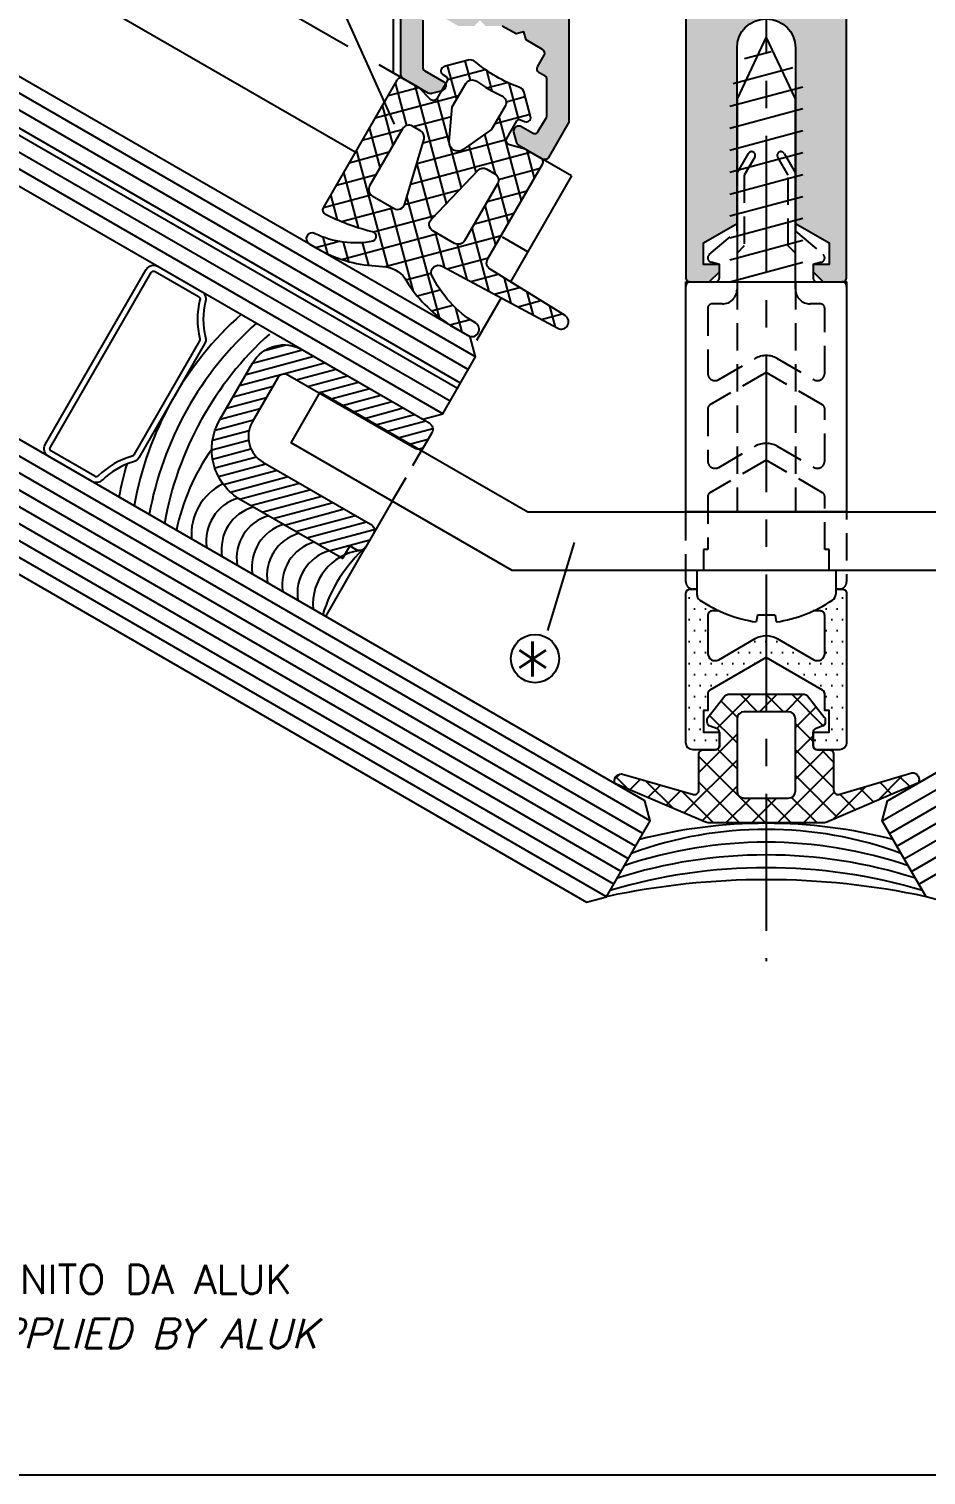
# Model space of a CAD drawing. Extents: x 0 to 1130, y -960 to 577.
# Drawn here: x 962.6 to 1024, y -320 to -221.1 of the extents above; entities that cross this region are included whole.
import ezdxf

# ---------------------------------------------------------------- set-up
doc = ezdxf.new("R2010")
doc.units = 0
doc.header["$LTSCALE"] = 7.5
doc.header["$MEASUREMENT"] = 0
doc.linetypes.add('CENTER', pattern=[2, 1.25, -0.25, 0.25, -0.25])
doc.linetypes.add('HIDDEN', pattern=[0.375, 0.25, -0.125])
for name, color, linetype in [('ACCESSORI', 200, 'CONTINUOUS'), ('ASSI', 1, 'CENTER'), ('FILL', 8, 'CONTINUOUS'), ('FINE', 7, 'CONTINUOUS'), ('GOMMA', 3, 'CONTINUOUS'), ('GROSSA', 4, 'CONTINUOUS'), ('MARCHIO', 7, 'CONTINUOUS'), ('NASC', 7, 'HIDDEN'), ('QUOTE', 254, 'CONTINUOUS'), ('TESTO', 2, 'CONTINUOUS'), ('TRATTEGGI', 140, 'CONTINUOUS'), ('VETRO', 6, 'CONTINUOUS'), ('VITERIA', 40, 'CONTINUOUS')]:
    doc.layers.add(name, color=color, linetype=linetype)
doc.styles.add('ING', font='romans.shx', dxfattribs={"oblique": 15})
doc.styles.get("Standard").update_dxf_attribs({"font": 'romans.shx'})

msp = doc.modelspace()

# ---------------------------------------------------------------- hatches: boundary and pattern name
at = {"layer": 'FILL'}
h = msp.add_hatch(color=253, dxfattribs=at)
edge = h.paths.add_edge_path(flags=16)
edge.add_arc((990.324532521362, -117.3043425321972), 0.2999999999999545, 89.99999999999729, 180)
edge.add_line((990.0245325213623, -117.3043425321972), (990.0245325213623, -201.1043425321972))
edge.add_arc((990.324532521362, -201.1043425321972), 0.2999999999999545, 180, 270)
edge.add_line((990.324532521362, -201.4043425321971), (1035.724532521362, -201.4043425321971))
edge.add_arc((1035.724532521362, -201.1043425321972), 0.2999999999999545, 270, 360)
edge.add_line((1036.024532521362, -201.1043425321972), (1036.024532521362, -117.3043425321972))
edge.add_arc((1035.724532521362, -117.3043425321972), 0.2999999999999545, 0, 90)
edge.add_line((1035.724532521362, -117.0043425321973), (990.324532521362, -117.0043425321973))
edge = h.paths.add_edge_path()
edge.add_line((997.7245325213621, -217.2043425321973), (996.824532521362, -217.2043425321972))
edge.add_arc((996.824532521362, -217.5043425321972), 0.2999999999999829, 90.00000000000541, 180.0000000000054)
edge.add_line((996.5245325213621, -217.5043425321973), (996.5245325213621, -217.5800784634853))
edge.add_arc((996.824532521362, -217.5800784634853), 0.2999999999999261, 180, 225.0000000000038)
edge.add_line((996.6124004870062, -217.7922104978412), (997.1366645557182, -218.3164745665531))
edge.add_arc((997.348796590074, -218.1043425321972), 0.299999999999924, 224.9999999999981, 270.0000000000027)
edge.add_line((997.348796590074, -218.4043425321971), (999.2245325213621, -218.4043425321971))
edge.add_arc((999.2245325213621, -218.1043425321972), 0.2999999999999545, 270, 360)
edge.add_line((999.5245325213621, -218.1043425321972), (999.5245325213618, -203.7043425321971))
edge.add_arc((999.824532521362, -203.7043425321971), 0.2999999999999545, 90, 180, ccw=False)
edge.add_line((999.824532521362, -203.4043425321971), (1007.224532521362, -203.4043425321971))
edge.add_arc((1007.224532521362, -203.7043425321971), 0.2999999999999829, -5.5138116294983774e-12, 89.9999999999946, ccw=False)
edge.add_line((1007.524532521362, -203.7043425321971), (1007.524532521362, -218.1043425321972))
edge.add_arc((1007.824532521362, -218.1043425321971), 0.2999999999999829, 180.0000000000163, 270.0000000000163)
edge.add_line((1007.824532521362, -218.4043425321971), (1008.424532521362, -218.4043425321972))
edge.add_arc((1008.424532521362, -218.7043425321972), 0.3000000000000114, -1.0913936421275139e-11, 89.99999999998909, ccw=False)
edge.add_line((1008.724532521362, -218.7043425321972), (1008.724532521362, -219.3526054048861))
edge.add_arc((1008.424532521362, -219.3526054048861), 0.2999999999999972, -74.9999999999971, 0, ccw=False)
edge.add_line((1008.502178234893, -219.6423831527728), (1007.746886807831, -219.8447628807042))
edge.add_arc((1007.824532521362, -220.1345406285909), 0.299999999999927, 104.9999999999926, 179.9999999999891)
edge.add_line((1007.524532521362, -220.1345406285908), (1007.524532521362, -238.1043425321971))
edge.add_arc((1007.824532521362, -238.1043425321972), 0.2999999999999972, 179.9999999999864, 269.9999999999919)
edge.add_line((1007.824532521362, -238.4043425321972), (1009.124532521362, -238.4043425321971))
edge.add_line((1009.124532521362, -238.4043425321971), (1009.824532521362, -237.7043425321971))
edge.add_line((1009.824532521362, -237.7043425321971), (1009.824532521362, -237.2043425321971))
edge.add_line((1009.824532521362, -237.2043425321971), (1008.724532521362, -237.2043425321971))
edge.add_line((1008.724532521362, -237.2043425321971), (1008.724532521362, -235.7322481513334))
edge.add_line((1008.724532521362, -235.7322481513334), (1011.024532521362, -234.4043425321972))
edge.add_line((1011.024532521362, -234.4043425321972), (1011.024532521362, -222.4043425321972))
edge.add_arc((1013.024532521362, -222.4043425321972), 2, 0, 180, ccw=False)
edge.add_line((1015.024532521362, -222.4043425321972), (1015.024532521362, -234.4043425321972))
edge.add_line((1015.024532521362, -234.4043425321972), (1017.324532521362, -235.7322481513334))
edge.add_line((1017.324532521362, -235.7322481513334), (1017.324532521362, -237.2043425321971))
edge.add_line((1017.324532521362, -237.2043425321971), (1016.224532521362, -237.2043425321971))
edge.add_line((1016.224532521362, -237.2043425321971), (1016.224532521362, -237.7043425321971))
edge.add_line((1016.224532521362, -237.7043425321971), (1016.924532521362, -238.4043425321971))
edge.add_line((1016.924532521362, -238.4043425321971), (1018.224532521362, -238.4043425321971))
edge.add_arc((1018.224532521362, -238.1043425321971), 0.2999999999999403, 269.9999999999972, 360.0000000000027)
edge.add_line((1018.524532521362, -238.1043425321971), (1018.524532521362, -220.1345406285909))
edge.add_arc((1018.224532521362, -220.134540628591), 0.3000000000000398, 1.085629331272737e-11, 75.00000000001305)
edge.add_line((1018.302178234893, -219.8447628807042), (1017.546886807831, -219.6423831527729))
edge.add_arc((1017.624532521362, -219.3526054048862), 0.300000000000004, 179.9999999999891, 254.9999999999945, ccw=False)
edge.add_line((1017.324532521362, -219.3526054048861), (1017.324532521362, -219.2043425321971))
edge.add_line((1017.324532521362, -219.2043425321971), (1017.324532521362, -218.7043425321972))
edge.add_arc((1017.624532521362, -218.7043425321972), 0.3000000000000682, 90, 180, ccw=False)
edge.add_line((1017.624532521362, -218.4043425321972), (1018.224532521362, -218.4043425321972))
edge.add_arc((1018.224532521362, -218.1043425321972), 0.2999999999999829, 270.0000000000054, 359.9999999999946)
edge.add_line((1018.524532521362, -218.1043425321972), (1018.524532521362, -203.7043425321971))
edge.add_arc((1018.824532521362, -203.7043425321971), 0.2999999999999829, 90.0000000000054, 180.0000000000054, ccw=False)
edge.add_line((1018.824532521362, -203.4043425321971), (1026.224532521362, -203.4043425321971))
edge.add_arc((1026.224532521362, -203.7043425321971), 0.2999999999999545, 0, 90, ccw=False)
edge.add_line((1026.524532521362, -203.7043425321971), (1026.524532521362, -218.1043425321972))
edge.add_arc((1026.824532521362, -218.1043425321971), 0.3000000000000114, 180.0000000000109, 270.0000000000109)
edge.add_line((1026.824532521362, -218.4043425321971), (1028.70026845265, -218.4043425321972))
edge.add_arc((1028.70026845265, -218.1043425321972), 0.2999999999999829, 270.0000000000109, 315.0000000000115)
edge.add_line((1028.912400487006, -218.3164745665531), (1029.436664555718, -217.7922104978413))
edge.add_arc((1029.224532521362, -217.5800784634854), 0.3000000000000145, 315.0000000000038, 360.0000000000055)
edge.add_line((1029.524532521362, -217.5800784634853), (1029.524532521362, -217.5043425321973))
edge.add_arc((1029.224532521362, -217.5043425321973), 0.3000000000000398, 5.428146656363683e-12, 90.00000000000541)
edge.add_line((1029.224532521362, -217.2043425321972), (1028.324532521362, -217.2043425321972))
edge.add_arc((1028.324532521362, -216.9043425321972), 0.3000000000000398, 180.0000000000054, 270.0000000000054, ccw=False)
edge.add_line((1028.024532521362, -216.9043425321972), (1028.024532521362, -213.7043425321973))
edge.add_arc((1028.324532521362, -213.7043425321973), 0.3000000000000398, 89.9999999999946, 179.9999999999946, ccw=False)
edge.add_line((1028.324532521362, -213.4043425321973), (1029.974532521362, -213.4043425321973))
edge.add_arc((1029.974532521362, -213.1043425321973), 0.3000000000000398, 269.9999999999946, 359.9999999999946)
edge.add_line((1030.274532521362, -213.1043425321973), (1030.274532521362, -212.2043425321973))
edge.add_arc((1030.574532521362, -212.2043425321973), 0.3000000000000682, 90, 180, ccw=False)
edge.add_line((1030.574532521362, -211.9043425321972), (1031.140557925146, -211.9043425321972))
edge.add_line((1031.140557925147, -211.9043425321972), (1032.274532521362, -211.2496419938179))
edge.add_line((1032.274532521362, -211.2496419938179), (1033.408507117578, -211.9043425321971))
edge.add_line((1033.408507117578, -211.9043425321971), (1033.974532521362, -211.9043425321972))
edge.add_arc((1033.974532521362, -212.2043425321972), 0.3000000000000114, 1.0913936421275139e-11, 90.00000000001091, ccw=False)
edge.add_line((1034.274532521362, -212.2043425321972), (1034.274532521362, -213.1043425321973))
edge.add_arc((1034.574532521362, -213.1043425321973), 0.2999999999999261, 179.9999999999973, 270.0000000000054)
edge.add_line((1034.574532521362, -213.4043425321972), (1036.224532521362, -213.4043425321972))
edge.add_arc((1036.224532521362, -213.7043425321973), 0.3000000000000682, 0, 90, ccw=False)
edge.add_line((1036.524532521362, -213.7043425321973), (1036.524532521362, -216.9043425321972))
edge.add_arc((1036.224532521362, -216.9043425321972), 0.3000000000000398, 269.9999999999946, 359.99999999999187, ccw=False)
edge.add_line((1036.224532521362, -217.2043425321972), (1035.324532521362, -217.2043425321972))
edge.add_arc((1035.324532521362, -217.5043425321973), 0.2999999999999972, 90.00000000000541, 180.0000000000027)
edge.add_line((1035.024532521362, -217.5043425321973), (1035.024532521362, -217.5800784634853))
edge.add_arc((1035.324532521362, -217.5800784634852), 0.2999999999999829, 180.0000000000244, 225.0000000000288)
edge.add_line((1035.112400487006, -217.7922104978412), (1035.636664555718, -218.3164745665532))
edge.add_arc((1035.848796590074, -218.1043425321974), 0.2999999999998336, 224.9999999999923, 269.9999999999891)
edge.add_line((1035.848796590074, -218.4043425321972), (1037.724532521362, -218.4043425321972))
edge.add_arc((1037.724532521362, -218.1043425321972), 0.3000000000000682, 270, 360)
edge.add_line((1038.024532521362, -218.1043425321972), (1038.024532521362, -114.4043425321972))
edge.add_arc((1037.024532521362, -114.4043425321972), 1, 0, 90)
edge.add_line((1037.024532521362, -113.4043425321972), (989.0245325213623, -113.4043425321972))
edge.add_arc((989.0245325213623, -114.4043425321972), 1, 89.99999999999919, 179.9999999999968)
edge.add_line((988.0245325213623, -114.4043425321971), (988.0245325213623, -218.1043425321972))
edge.add_arc((988.324532521362, -218.1043425321972), 0.2999999999999829, 179.9999999999946, 269.9999999999946)
edge.add_line((988.324532521362, -218.4043425321972), (990.2002684526501, -218.4043425321972))
edge.add_arc((990.2002684526501, -218.1043425321972), 0.2999999999999829, 270.0000000000027, 314.9999999999981)
edge.add_line((990.4124004870062, -218.3164745665532), (990.9366645557182, -217.7922104978413))
edge.add_arc((990.7245325213621, -217.5800784634854), 0.3000000000000346, 315.0000000000077, 360.0000000000163)
edge.add_line((991.0245325213621, -217.5800784634853), (991.0245325213621, -217.5043425321973))
edge.add_arc((990.7245325213621, -217.5043425321973), 0.2999999999999545, 0, 90)
edge.add_line((990.7245325213621, -217.2043425321973), (989.824532521362, -217.2043425321972))
edge.add_arc((989.824532521362, -216.9043425321973), 0.2999999999999829, 179.9999999999946, 269.9999999999946, ccw=False)
edge.add_line((989.5245325213621, -216.9043425321972), (989.5245325213621, -213.7043425321973))
edge.add_arc((989.824532521362, -213.7043425321973), 0.2999999999999829, 90.0000000000054, 180.0000000000054, ccw=False)
edge.add_line((989.824532521362, -213.4043425321973), (991.4745325213621, -213.4043425321972))
edge.add_arc((991.4745325213621, -213.1043425321973), 0.2999999999998835, 270.0000000000081, 360.0000000000136)
edge.add_line((991.7745325213621, -213.1043425321973), (991.7745325213621, -212.2043425321972))
edge.add_arc((992.074532521362, -212.2043425321972), 0.3000000000000256, 89.99999999999193, 179.9999999999891, ccw=False)
edge.add_line((992.074532521362, -211.9043425321972), (992.6405579251464, -211.9043425321971))
edge.add_line((992.6405579251464, -211.9043425321971), (993.7745325213618, -211.2496419938179))
edge.add_line((993.7745325213621, -211.2496419938179), (994.9085071175778, -211.9043425321972))
edge.add_line((994.9085071175778, -211.9043425321972), (995.4745325213621, -211.9043425321972))
edge.add_arc((995.4745325213619, -212.2043425321973), 0.3000000000000682, 0, 90, ccw=False)
edge.add_line((995.7745325213621, -212.2043425321973), (995.7745325213621, -213.1043425321973))
edge.add_arc((996.074532521362, -213.1043425321973), 0.3000000000000398, 180.0000000000054, 270.0000000000054)
edge.add_line((996.074532521362, -213.4043425321973), (997.7245325213621, -213.4043425321972))
edge.add_arc((997.7245325213621, -213.7043425321972), 0.3000000000000114, -1.0913936421275139e-11, 89.99999999998909, ccw=False)
edge.add_line((998.0245325213621, -213.7043425321973), (998.0245325213621, -216.9043425321972))
edge.add_arc((997.7245325213621, -216.9043425321973), 0.3000000000000114, -89.99999999998909, 1.0913936421275139e-11, ccw=False)
edge = h.paths.add_edge_path(flags=16)
edge.add_line((989.5245325213621, -210.5279541560795), (989.5245325213621, -203.7043425321971))
edge.add_arc((989.824532521362, -203.7043425321971), 0.2999999999999545, 90, 180, ccw=False)
edge.add_line((989.824532521362, -203.4043425321971), (997.7245325213619, -203.4043425321971))
edge.add_arc((997.7245325213619, -203.7043425321972), 0.3000000000000398, 5.4001247917767614e-12, 90.0000000000054, ccw=False)
edge.add_line((998.0245325213621, -203.7043425321971), (998.0245325213623, -210.5279541585822))
edge.add_arc((997.5245325213621, -210.5279541585823), 0.4999999999999858, -120.00000010754559, 3.183231456205249e-12, ccw=False)
edge.add_line((997.2745325205494, -210.9609668600052), (994.2745325321994, -209.2289160516543))
edge.add_arc((993.7745325321994, -210.0949414554387), 1.000000000000017, 59.99999999999776, 119.9999999999964)
edge.add_line((993.2745325321994, -209.2289160516542), (990.2745325205492, -210.960966858441))
edge.add_arc((990.0245325213621, -210.5279541560795), 0.4999999999999585, 180, 299.9999998924515, ccw=False)
edge = h.paths.add_edge_path(flags=16)
edge.add_line((1017.024532521362, -216.4043425321972), (1017.024532521362, -203.4043425321972))
edge.add_line((1017.024532521362, -203.4043425321972), (1009.024532521362, -203.4043425321972))
edge.add_line((1009.024532521362, -203.4043425321972), (1009.024532521362, -216.4043425321973))
edge.add_arc((1009.524532521362, -216.4043425321973), 0.5, 180, 270)
edge.add_line((1009.524532521362, -216.9043425321973), (1016.524532521362, -216.9043425321972))
edge.add_arc((1016.524532521362, -216.4043425321972), 0.5, 270, 360)
edge = h.paths.add_edge_path(flags=16)
edge.add_arc((1032.274532510525, -210.0949414554387), 1.000000000000004, 59.99999999999659, 119.9999999999961, ccw=False)
edge.add_line((1032.774532510525, -209.2289160516543), (1035.774532522175, -210.960966858441))
edge.add_arc((1036.024532521362, -210.5279541560795), 0.5000000000000187, 240.0000001075431, 359.9999999999968)
edge.add_line((1036.524532521362, -210.5279541560795), (1036.524532521362, -203.7043425321971))
edge.add_arc((1036.224532521362, -203.7043425321971), 0.3000000000000398, 5.428146656363683e-12, 90.00000000000541)
edge.add_line((1036.224532521362, -203.4043425321971), (1028.324532521362, -203.4043425321972))
edge.add_arc((1028.324532521362, -203.7043425321972), 0.2999999999999545, 90, 180)
edge.add_line((1028.024532521362, -203.7043425321972), (1028.024532521362, -210.5279541585822))
edge.add_arc((1028.524532521362, -210.5279541585822), 0.5000000000000284, 180.0000000000016, 300.0000001075502)
edge.add_line((1028.774532522175, -210.9609668600052), (1031.774532510525, -209.2289160516542))
h = msp.add_hatch(color=253, dxfattribs=at)
edge = h.paths.add_edge_path()
edge.add_line((989.6745325213624, -223.9666112045438), (990.9628011115801, -224.7103934218944))
edge.add_arc((990.8128011115803, -224.9702010430298), 0.3000000000000641, -30.00000000000108, 60.00000000000267, ccw=False)
edge.add_line((991.0726087327157, -225.1202010430298), (991.0347407670715, -225.1857902835044))
edge.add_arc((990.7749331459363, -225.0357902835044), 0.3000000000001062, 285.0000000000118, 330.00000000001046, ccw=False)
edge.add_line((990.852578859467, -225.3255680313912), (990.1364208233153, -225.5174619988312))
edge.add_arc((990.0587751097844, -225.2276842509443), 0.3000000000001048, 240.00000000002018, 285.0000000000144, ccw=False)
edge.add_line((989.9087751097845, -225.4874918720798), (988.1745325213624, -224.4862264468142))
edge.add_arc((988.3245325213625, -224.2264188256789), 0.3000000000000026, 179.9999999999973, 239.9999999999959, ccw=False)
edge.add_line((988.0245325213623, -224.2264188256789), (988.0245325213623, -218.7043425321972))
edge.add_arc((988.3245325213622, -218.7043425321971), 0.2999999999999972, 90.00000000000807, 180.0000000000136, ccw=False)
edge.add_line((988.3245325213622, -218.4043425321971), (989.3745325213622, -218.4043425321972))
edge.add_arc((989.3745325213622, -218.5543425321972), 0.1500000000000341, 2.1714186004828662e-11, 90.00000000002171, ccw=False)
edge.add_arc((989.6745325213624, -218.5543425321973), 0.1500000000001478, 179.9999999999349, 269.9999999999349)
edge.add_line((989.6745325213624, -218.7043425321975), (990.3872695714444, -218.7043425321974))
edge.add_line((990.3872695714444, -218.7043425321974), (991.276001796188, -218.2899198897504))
edge.add_arc((991.360525448536, -218.4711814471578), 0.2000000000000713, 58.05573115085491, 114.9999999999992, ccw=False)
edge.add_arc((992.5245325213623, -216.6043425321973), 1.999999999999986, 238.0557311508555, 479.7840914295469)
edge.add_arc((991.4317199196485, -214.6949550341928), 0.1999999999999973, 214.9999999999912, 299.78409142953683, ccw=False)
edge.add_line((991.2678895107906, -214.809670321463), (990.9854654389951, -214.4063269462725))
edge.add_arc((991.2312110522819, -214.2342540153672), 0.2999999999999874, 118.62062979155169, 214.9999999999955, ccw=False)
edge.add_arc((992.5245325213627, -216.6043425321976), 2.9999999999994, 49.966483566763486, 118.6206297915621, ccw=False)
edge.add_line((994.4542393643205, -214.3073376344583), (997.053179644226, -216.4506994755708))
edge.add_arc((996.9245325213622, -216.60383313542), 0.1999999999999698, -74.99999999999932, 49.966483566755926, ccw=False)
edge.add_line((996.9762963303829, -216.7970183006778), (996.6727687123418, -216.8783482808125))
edge.add_arc((996.7245325213623, -217.0715334460703), 0.1999999999999673, 105.0000000000096, 180)
edge.add_line((996.5245325213623, -217.0715334460703), (996.5245325213623, -219.1043425321974))
edge.add_arc((996.8245325213622, -219.1043425321974), 0.3000000000000398, 180.0000000000054, 270.0000000000054)
edge.add_line((996.8245325213622, -219.4043425321974), (997.7245325213621, -219.4043425321974))
edge.add_arc((997.7245325213621, -219.1043425321974), 0.2999999999999829, 270.0000000000054, 360.0000000000055)
edge.add_line((998.0245325213623, -219.1043425321974), (998.0245325213623, -218.7043425321973))
edge.add_arc((998.3245325213622, -218.7043425321972), 0.3000000000001108, 90.00000000000807, 180.0000000000027, ccw=False)
edge.add_line((998.3245325213622, -218.4043425321971), (999.2245325213621, -218.4043425321971))
edge.add_arc((999.2245325213621, -218.7043425321971), 0.2999999999999687, -2.6716406864579767e-12, 89.99999999999733, ccw=False)
edge.add_line((999.5245325213623, -218.7043425321971), (999.5245325213623, -227.4810396193935))
edge.add_line((999.5245325213623, -227.4810396193935), (998.1338246648836, -229.8898162853003))
edge.add_arc((997.8740170437482, -229.7398162853003), 0.2999999999999864, 240.0000000000029, 330.00000000000665, ccw=False)
edge.add_line((997.7240170437483, -229.9996239064357), (996.0995820764615, -229.0617559407916))
edge.add_arc((996.2495820764616, -228.8019483196563), 0.2999999999999922, 194.9999999999864, 239.99999999998852, ccw=False)
edge.add_line((995.9598043285748, -228.879594033187), (995.7679103611347, -228.1634359970352))
edge.add_arc((996.0576881090215, -228.0857902835047), 0.2999999999999928, 149.9999999999606, 194.9999999999555, ccw=False)
edge.add_line((995.7978804878862, -227.9357902835045), (995.8357484535302, -227.8702010430297))
edge.add_arc((996.0955560746654, -228.0202010430297), 0.2999999999999529, 59.999999999996476, 150.0000000000124, ccw=False)
edge.add_line((996.2455560746655, -227.7603934218944), (997.0249789380714, -228.2103934218944))
edge.add_arc((997.1749789380715, -227.9505858007591), 0.2999999999999637, 239.9999999999979, 330.00000000001)
edge.add_line((997.4347865592067, -228.1005858007591), (997.9843401424976, -227.148731073018))
edge.add_arc((997.7245325213621, -226.9987310730183), 0.2999999999999253, 330.0000000000595, 360.0000000000543)
edge.add_line((998.0245325213621, -226.998731073018), (998.0245325213623, -224.5728289871924))
edge.add_arc((997.7245325213621, -224.5728289871923), 0.2999999999999687, 359.9999999999946, 419.9999999999992)
edge.add_line((997.8745325213622, -224.313021366057), (997.4960370218273, -224.0944968875134))
edge.add_arc((997.6460370218272, -223.8346892663781), 0.2999999999999656, 149.9999999999881, 239.99999999999181, ccw=False)
edge.add_line((997.386229400692, -223.6846892663781), (997.836229400692, -222.9052664029721))
edge.add_arc((997.5764217795565, -222.7552664029721), 0.2999999999999935, 330.0000000000043, 420.0000000000043)
edge.add_line((997.7264217795564, -222.4954587818368), (996.6005887546366, -221.8454587818368))
edge.add_line((996.6005887546366, -221.8454587818368), (996.4541785931228, -221.2990486203231))
edge.add_line((996.4541785931228, -221.2990486203231), (995.9077684316089, -221.4454587818368))
edge.add_line((995.9077684316092, -221.4454587818368), (994.970527594432, -220.9043425321972))
edge.add_line((994.970527594432, -220.9043425321972), (993.8352446103011, -220.9043425321972))
edge.add_line((993.8352446103008, -220.9043425321972), (993.4352446103007, -220.5043425321971))
edge.add_line((993.435244610301, -220.5043425321971), (993.0352446103009, -220.9043425321971))
edge.add_line((993.0352446103009, -220.9043425321971), (991.970527594432, -220.9043425321971))
edge.add_line((991.970527594432, -220.9043425321971), (990.827707271405, -220.2445349110621))
edge.add_arc((990.6777072714046, -220.5043425321973), 0.2999999999999713, 59.99999999997365, 89.99999999997557)
edge.add_line((990.6777072714049, -220.2043425321974), (989.8245325213622, -220.2043425321975))
edge.add_arc((989.8245325213622, -220.5043425321974), 0.2999999999999545, 90, 180)
edge.add_line((989.5245325213623, -220.5043425321974), (989.5245325213623, -223.7068035834084))
edge.add_arc((989.8245325213625, -223.7068035834084), 0.3000000000000256, 180.0000000000109, 240.0000000000168)
h = msp.add_hatch(dxfattribs=at)
h.set_pattern_fill('ANSI37', color=137, scale=10, angle=329.9999999999999, style=0)
h.set_pattern_definition([(14.99999999999995, (920, -320), (-0.3235238063781502, 1.207407282861336), []), (104.9999999999999, (920, -320), (-1.207407282861336, -0.3235238063781502), [])])
h.paths.add_polyline_path([(987.0317747555196, -237.365540979672, 0.0279488201277153), (986.8096662670814, -237.3414049599422), (986.3043758492711, -237.30274689937, -0.110612041823471), (982.5869319759079, -236.2663742513371), (981.7126684321736, -235.7616179590194, -0.9292461723943047), (982.1611350617402, -235.1017363729839, 0.1649688112626651), (986.1189073094356, -235.6158488984717, 0.7904883406482366), (985.9665498632726, -234.9288983003173, -0.05312709888512344), (982.826918150364, -233.7485662366686, -0.4142135623729978), (982.7171105292286, -233.3387586155334), (987.7647249002271, -224.5960340679495, -0.4142135623731505), (988.1745325213624, -224.4862264468142), (989.2149696037445, -225.0869230764024, -0.0655434628152484), (989.2771016381007, -225.1345986631818), (990.0408614560888, -225.8983584811703, 0.4931454260312266), (990.5128011115803, -225.8362264468143), (991.2015950347272, -224.643200375979, 0.3888787318530059), (991.1431052412406, -224.3793699671212), (990.9007451328102, -224.2096675922369, -0.6370702608073496), (990.9951723501849, -223.6741442310635), (992.6457301390155, -223.2318786044853, -0.2454199115108711), (993.0975750073399, -223.3326956713929, 0.04434285628740945), (994.5462819174329, -224.3500327813981), (994.0462819174329, -225.2160581851824, -0.02265679805365915), (993.1989138253884, -224.6742304970987, 0.4410091218321953), (992.4777443881001, -224.8328448578912), (991.5520315961221, -226.4362264468143), (991.3445217794392, -228.80807468201, 0.2914734167828084), (991.6422385929241, -229.3799833668286)])
h.paths.add_polyline_path([(989.6179034522584, -228.613025474015, 0.3288304544284983), (989.3803476491994, -228.0691554814121), (988.8297884096885, -227.7512899562755, 0.4142135623730941), (988.1467757077962, -227.9343026581677), (985.8967757077962, -231.8314169751977, 0.4142135623731152), (986.0797884096885, -232.51442967709), (987.5680607114084, -233.3736840911154, 0.5050829045456721), (988.3056165144671, -233.0515286799339)], flags=16)
h.paths.add_polyline_path([(991.6422385929241, -229.3799833668286, 0.2914734223893663), (992.2863844601047, -229.3518593542319), (994.2367103478534, -227.986226446814), (995.1624231398318, -226.3828448578912, 0.44100912183203), (994.939202487039, -225.6789866243703, -0.02265679756541681), (994.0462819174329, -225.2160581851824), (994.5462819174329, -224.3500327813981, 0.04434285659807329), (996.1516751646968, -225.0959812193751, -0.2454199115108631), (996.4649077399363, -225.4368818204599), (996.9071733655107, -227.0874396055457, -0.6370702608072792), (996.490610139102, -227.4369776551874), (996.2224634886468, -227.3119388185715, 0.3888787318528504), (995.9647347555417, -227.393200375979), (995.2759408323948, -228.5862264468143, 0.4931454260312618), (995.4581027399993, -229.0260041947011), (996.5395680180154, -229.3157819425877), (997.6142094226127, -229.9362264468143, -0.4142135623730951), (997.7240170437481, -230.3460340679497), (993.9664518518769, -236.8543278930227, 0.4052432957209685), (994.1362810731503, -237.5294566447312), (996.0610531997745, -238.7210209076691), (994.8397290413386, -239.4623879275895), (990.850580528137, -237.3203934186577, 0.6756558563554195), (990.1383127059771, -237.9148996437568, 0.1494527194712063), (993.1505993268311, -241.2157195322065, -0.925745551245078), (992.699457418395, -242.104843537744), (991.3621484759938, -241.3327478598589, -0.09819273378049216), (988.5437117603792, -238.5630937600001), (988.3029233500806, -238.1359076429053, 0.1926945525451828), (987.0317747555196, -237.365540979672)])
h.paths.add_polyline_path([(990.1308981010875, -234.105355495316, 0.5050829045456721), (990.2206812325671, -234.9051752630642), (991.708953534287, -235.7644296770898, 0.4142135623731152), (992.3919662361791, -235.5814169751976), (994.6419662361791, -231.6843026581675, 0.4142135623730941), (994.458953534287, -231.0012899562753), (993.9083942947759, -230.6834244311387, 0.3288304544284983), (993.3186111632963, -230.7496300671749)], flags=16)
h.paths.add_polyline_path([(994.8397290413386, -239.4623879275895), (996.0610531997745, -238.721020907669), (999.2663656489658, -240.7053263291656, -0.9697392325155793), (998.7666016097976, -241.5709430368009)])
h = msp.add_hatch(dxfattribs=at)
h.set_pattern_fill('DOTS', color=2, scale=12, style=0)
h.set_pattern_definition([(0, (920, -320), (0.375, 0.75), [0, -0.75])])
h.paths.add_polyline_path([(1013.024532521362, -264.091351616952), (1013.024532521362, -262.5913516169521, 0.1316524975874133), (1012.274532521362, -262.7923135112754), (1009.774532521362, -264.2356891842495, -0.5773502691896287), (1009.024532521362, -263.8026764823573), (1009.024532521362, -261.204342532197, -0.4142135623730951), (1009.324532521362, -260.9043425321969), (1009.802878774963, -260.9043425321969, -0.04135927767556183), (1008.49271499105, -260.1609477379864, -0.2479030664432737), (1008.274532521362, -259.7479357773738), (1008.274532521362, -259.4043425321969), (1007.824532521362, -259.4043425321969, 0.4142135623730951), (1007.524532521362, -259.7043425321969), (1007.524532521362, -269.9043425321968, 0.4142135623730951), (1008.024532521362, -270.4043425321968), (1009.524532521362, -270.4043425321968, 0.4142135623732616), (1009.824532521362, -270.1043425321968), (1009.824532521362, -269.2241829678832, 0.01654728276657945), (1009.823875730925, -269.2043425321968), (1008.724532521362, -269.2043425321968), (1008.724532521362, -267.7043425321968), (1009.024532521362, -267.7043425321968), (1009.024532521362, -266.5739577744675, -0.26794919243113), (1009.174532521362, -266.3141501533322)])
h.paths.add_polyline_path([(1018.524532521362, -259.7043425321969, 0.4142135623730951), (1018.224532521362, -259.4043425321969), (1017.774532521362, -259.4043425321969), (1017.774532521362, -259.7525282504616, -0.2495757186970387), (1017.553742181054, -260.1673076688692, -0.04047288681305826), (1016.240964588381, -260.9043425321969), (1016.724532521362, -260.9043425321969, -0.4142135623730951), (1017.024532521362, -261.204342532197), (1017.024532521362, -263.8026764823573, -0.5773502691896192), (1016.274532521362, -264.2356891842495), (1013.774532521362, -262.7923135112754, 0.1316524975873747), (1013.024532521362, -262.5913516169521), (1013.024532521362, -264.0913516169522), (1016.874532521362, -266.3141501533321, -0.2679491924311302), (1017.024532521362, -266.5739577744674), (1017.024532521362, -267.7043425321968), (1017.324532521362, -267.7043425321968), (1017.324532521362, -269.2043425321968), (1016.225189311799, -269.2043425321968, 0.01654728276662644), (1016.224532521362, -269.2241829678833), (1016.224532521362, -270.1043425321968, 0.4142135623732616), (1016.524532521362, -270.4043425321968), (1018.024532521362, -270.4043425321968, 0.4142135623730951), (1018.524532521362, -269.9043425321968)])
h = msp.add_hatch(dxfattribs=at)
h.set_pattern_fill('ANSI37', color=137, scale=10, angle=90, style=0)
h.set_pattern_definition([(135, (79.99999796274301, 29.99999994893733), (-0.8838834764831844, -0.8838834764831843), []), (225, (79.99999796274301, 29.99999994893733), (0.8838834764831843, -0.8838834764831844), [])])
edge = h.paths.add_edge_path()
edge.add_line((1009.620531495299, -268.9399573585464), (1009.18888099359, -268.7941647068556))
edge.add_arc((1009.284879967528, -268.5099390975186), 0.3000000000000776, 180.0000000000217, 251.3372819545703, ccw=False)
edge.add_line((1008.984879967528, -268.5099390975187), (1008.984879967528, -268.3514113095565))
edge.add_arc((1009.284879967528, -268.3514113095566), 0.3000000000000682, 140.4399257303053, 179.9999999999891, ccw=False)
edge.add_line((1009.053592796938, -268.1603452353296), (1010.199106743568, -266.7094839018974))
edge.add_arc((1010.430393914158, -266.9005499761242), 0.2999999999999519, 90.00000000002171, 140.4399257303304, ccw=False)
edge.add_line((1010.430393914158, -266.6005499761243), (1015.618671128565, -266.6005499761243))
edge.add_arc((1015.618671128565, -266.9005499761242), 0.2999999999999545, 39.5600742696696, 89.99999999997829, ccw=False)
edge.add_line((1015.849958299155, -266.7094839018974), (1016.995472245785, -268.1603452353296))
edge.add_arc((1016.764185075195, -268.3514113095566), 0.3000000000000604, 1.0913936421275139e-11, 39.560074269694724, ccw=False)
edge.add_line((1017.064185075195, -268.3514113095565), (1017.064185075195, -268.5099390975187))
edge.add_arc((1016.764185075195, -268.5099390975187), 0.2999999999999545, -71.33728195454268, 0, ccw=False)
edge.add_line((1016.860184049133, -268.7941647068556), (1016.428533547424, -268.9399573585464))
edge.add_arc((1016.524532521362, -269.2241829678833), 0.3000000000000063, 108.6627180454572, 180)
edge.add_line((1016.224532521362, -269.2241829678833), (1016.224532521362, -270.1043425321968))
edge.add_arc((1016.524532521362, -270.1043425321967), 0.3000000000000682, 180.0000000000217, 270.0000000000217)
edge.add_line((1016.524532521362, -270.4043425321968), (1017.335266818507, -270.4043425321969))
edge.add_arc((1017.335266818507, -270.7043425321969), 0.3000000000000114, -1.0913936421275139e-11, 90, ccw=False)
edge.add_line((1017.635266818507, -270.704342532197), (1017.635266818507, -273.1600414158079))
edge.add_arc((1017.935266818507, -273.1600414158079), 0.2999999999999545, 180, 281.2777074896681)
edge.add_line((1017.993936196743, -273.454248662587), (1022.991722286782, -271.9672154738353))
edge.add_arc((1022.991722286782, -272.4567690511129), 0.4895535772776611, -25.351774462401806, 90, ccw=False)
edge.add_line((1023.434129898871, -272.666383482369), (1017.17365488268, -275.3454374832945))
edge.add_arc((1016.834394897514, -274.4047448329214), 1.000000000000342, 270, 289.83179478993503, ccw=False)
edge.add_line((1016.834394897514, -275.4047448329218), (1009.21467014521, -275.4047448329219))
edge.add_arc((1009.21467014521, -274.4047448329216), 1.000000000000341, 250.168205210065, 270, ccw=False)
edge.add_line((1008.875410160044, -275.3454374832946), (1002.665822179685, -272.6957631259772))
edge.add_arc((1003.119457112227, -272.5293129496029), 0.4832083538569806, 89.99999999998653, 200.1493695126745, ccw=False)
edge.add_line((1003.119457112227, -272.0461045957458), (1008.055128845981, -273.454248662587))
edge.add_arc((1008.113798224217, -273.1600414158079), 0.2999999999999996, 258.7222925103319, 360)
edge.add_line((1008.413798224217, -273.1600414158079), (1008.413798224217, -270.704342532197))
edge.add_arc((1008.713798224217, -270.7043425321969), 0.2999999999999545, 90, 180.0000000000109, ccw=False)
edge.add_line((1008.713798224217, -270.4043425321969), (1009.524532521361, -270.4043425321968))
edge.add_arc((1009.524532521361, -270.1043425321968), 0.2999999999999545, 270, 360)
edge.add_line((1009.824532521361, -270.1043425321968), (1009.824532521361, -269.2241829678833))
edge.add_arc((1009.524532521361, -269.2241829678833), 0.2999999999999545, 0, 71.33728195454275)
edge = h.paths.add_edge_path(flags=16)
edge.add_arc((1014.524532521362, -273.2100414158078), 0.5, 270, 360)
edge.add_line((1015.024532521362, -273.2100414158078), (1015.024532521362, -268.2964548141258))
edge.add_arc((1014.524532521362, -268.2964548141258), 0.5, 0, 90)
edge.add_line((1014.524532521362, -267.7964548141258), (1011.524532521361, -267.7964548141258))
edge.add_arc((1011.524532521361, -268.2964548141258), 0.5, 90, 180)
edge.add_line((1011.024532521361, -268.2964548141258), (1011.024532521361, -273.210041415808))
edge.add_arc((1011.524532521361, -273.2100414158079), 0.4999999999998863, 180.0000000000065, 270.000000000013)
edge.add_line((1011.524532521361, -273.7100414158078), (1014.524532521362, -273.7100414158078))
at = {"layer": 'TRATTEGGI'}
h = msp.add_hatch(dxfattribs=at)
h.set_pattern_fill('ANSI31', color=256, scale=5, angle=30, style=0)
h.set_pattern_definition([(15.00000000000001, (870.3623449142458, -285.0692505431608), (-0.1617619031890755, 0.6037036414306677), [])])
h.paths.add_polyline_path([(978.6021769627314, -250.7197073138354, -0.4142135623730907), (977.8701261551626, -247.9876565062665), (979.6201261551626, -244.9565675930209, -0.4142135623730951), (980.3031388570546, -244.7735548911287), (988.963392894899, -249.7735548911288, 0.4142135623730951), (989.6464055967913, -249.5905421892365), (990.1464055967913, -248.724516785452, 0.4142135623730618), (989.963392894899, -248.0415040835598), (981.3031388570546, -243.0415040835598, 0.4142135623730933), (977.8880753475935, -243.9565675930209), (975.6380753475935, -247.8536819100509, 0.4142135623730961), (977.1021769627314, -253.3177835251887), (984.0303801930067, -257.3177835251887), (984.5303801930067, -256.4517581214043), (984.963392894899, -256.7017581214043, 0.4142135623730951), (985.6464055967913, -256.518745419512), (986.1464055967913, -255.6527200157276, 0.4142135623731117), (985.963392894899, -254.9697073138354)])

# ---------------------------------------------------------------- linework, layer by layer
at = {"layer": 'ACCESSORI'}
msp.add_lwpolyline([(987.4464055967912, -253.4010539658879), (985.6464055967913, -256.518745419512, -0.414213562373095), (984.963392894899, -256.7017581214043), (984.5303801930067, -256.4517581214043), (984.0303801930067, -257.3177835251887), (977.1021769627312, -253.3177835251887, -0.414213562373095), (975.6380753475935, -247.8536819100509), (977.8880753475935, -243.9565675930209, -0.414213562373095), (981.3031388570546, -243.0415040835598), (989.963392894899, -248.0415040835598, -0.414213562373095), (990.1464055967913, -248.724516785452), (989.6464055967913, -249.5905421892365, -0.414213562373095), (988.963392894899, -249.7735548911288), (980.3031388570546, -244.7735548911287, 0.414213562373095), (979.6201261551626, -244.9565675930209), (977.8701261551626, -247.9876565062665, 0.414213562373095), (978.6021769627312, -250.7197073138354), (985.963392894899, -254.9697073138354, -0.414213562373095), (986.1464055967913, -255.6527200157276)], format="xyb", dxfattribs=at)
for points in [[(989.6464055967913, -249.5905421892365), (989.4464055967915, -249.9369523507501)], [(989.6464055967913, -249.5905421892365), (989.4464055967912, -249.9369523507501)]]:
    msp.add_lwpolyline(points, dxfattribs=at)
at = {"layer": 'ASSI'}
msp.add_line((1013.024532521362, -108.4043425321972), (1013.024532521362, -284.8631816253251), dxfattribs=at)
at = {"layer": 'FINE'}
for p, q in [((987.5245325213623, -224.1118505831639), (987.5245325213623, -116.5995495332036)), ((984.3969569297674, -222.3067796465844), (954.7191632296444, -205.1783294138036)), ((984.9122055803027, -229.5367424596305), (951.7199215705289, -210.3731683515691)), ((988.2840532337073, -224.5502056999095), (986.5561077707011, -223.5529271229667)), ((987.5245325213623, -224.1118505831639), (988.2840532337073, -224.5502056999095)), ((999.7133928948992, -231.1540087097633), (997.6142094226127, -229.9362264468143)), ((999.7133928948992, -231.1540087097633), (995.533230262371, -238.3942627732027)), ((996.7133928948992, -236.35016113247), (994.9813420873302, -235.3501611324699)), ((994.8983688986957, -239.4938749108512), (993.2133928948992, -242.412338958961)), ((982.8964055967913, -261.2818851403264), (985.6464055967913, -256.518745419512)), ((1017.774532521362, -258.1285112628098), (1008.274532521362, -258.1285112628098)), ((1008.274532521362, -258.1285112628098), (1008.274532521362, -259.7479357773738)), ((1017.774532521362, -258.1285112628098), (1017.774532521362, -259.7525282504616)), ((1012.424532521362, -261.1807377026742), (1012.34078525359, -261.6556920598332)), ((1013.624532521362, -261.1807377026742), (1012.424532521362, -261.1807377026742)), ((1013.624532521362, -261.1807377026742), (1013.708279789134, -261.6556920598332))]:
    msp.add_line(p, q, dxfattribs=at)
for centre, radius, start, end in [((992.3508856165463, -257.75070218726), 22.92401045712295, 131.6560326934318, 169.8534098102645), ((993.3901161010874, -258.35070218726), 22.92401045712288, 131.6560326934318, 169.8534098102645), ((994.4100033891898, -258.9436428024093), 22.90372642493203, 132.1561560823431, 169.862268800093), ((987.0608870209471, -258.3951273472169), 14.69581696989151, 144.4638777779542, 168.1681119957214), ((992.7499966492212, -257.6808439665891), 24.43472510855186, 163.8102636631109, 169.2238941669151), ((977.5192274239878, -255.6571593207205), 3.816530691026794, 115.5558732044429, 184.8808570562216), ((977.7552570907883, -256.1032302906239), 3.03744176279574, 106.4410000096637, 189.0667408405124), ((978.7894014394228, -256.7022789557159), 3.032569591583921, 106.5009473302575, 189.0996333714425), ((979.8286319239642, -257.3022789557159), 3.032569591583921, 106.5009473302575, 189.0996333714425), ((980.8678624085055, -257.9022789557158), 3.032569591583921, 106.5009473302575, 189.0996333714425), ((981.9070928930469, -258.5022789557158), 3.032569591583921, 106.5009473302575, 189.0996333714425), ((982.9463233775882, -259.102278955716), 3.032569591583964, 106.5009473302575, 189.0996333714425), ((983.9855538621296, -259.7022789557159), 3.032569591583964, 106.5009473302575, 189.0996333714425), ((985.7315890079356, -260.4512207549727), 3.715950164823351, 97.62228724893112, 185.105226251922), ((992.2797547124878, -264.0052566495116), 10.00245824223332, 131.5422299964789, 163.4890321707055), ((1008.774532521362, -259.7479357773738), 0.5, 180, 235.692438925596), ((1017.274532521362, -259.7525282504616), 0.5, 303.9465534837007, 0), ((1013.633629278598, -252.6267851651565), 9.120998047677729, 235.692438925596, 261.8512406786317), ((1012.352165124472, -252.4401140298374), 9.31482288670331, 278.3712572659188, 303.9465534837007)]:
    msp.add_arc(centre, radius, start, end, dxfattribs=at)
at = {"layer": 'GOMMA'}
for points in [[(996.4649077399363, -225.4368818204599, 0.2454199115108711), (996.1516751646968, -225.0959812193751, -0.0888604381802806), (993.0975750073399, -223.3326956713929, 0.2454199115108711), (992.6457301390155, -223.2318786044853), (990.9951723501849, -223.6741442310635, 0.6370702608073499), (990.9007451328102, -224.2096675922369), (991.1431052412406, -224.3793699671212, -0.3888787318530058), (991.2015950347272, -224.643200375979), (990.5128011115803, -225.8362264468143, -0.4931454260312268), (990.0408614560888, -225.8983584811703), (989.2771016381007, -225.1345986631818, 0.06554346281524841), (989.2149696037445, -225.0869230764024), (988.1745325213624, -224.4862264468142, 0.4142135623731504), (987.7647249002271, -224.5960340679495), (982.7171105292286, -233.3387586155334, 0.4142135623731505), (982.8269181503642, -233.7485662366687, 0.05312709888512125), (985.9665498632726, -234.9288983003173, -0.7904883406482491), (986.1189073094356, -235.6158488984717, -0.164968811262667), (982.16113506174, -235.1017363729839, 0.999999999998863), (981.7611350617408, -235.7945566960119), (982.3175339537518, -236.1157937460912, 0.1194670680124155), (986.3043758492711, -237.30274689937), (986.8096662670814, -237.3414049599422, -0.2218381007067161), (988.3029233500806, -238.1359076429053), (988.5437117603792, -238.5630937600001, 0.1001934393118184), (991.4296159753558, -241.3766567541422), (992.6406937646805, -242.0758728418184, 0.9999999999995451), (993.1406937646805, -241.2098474380339, -0.1490676202251945), (990.1383127059771, -237.9148996437568, -0.6756558563554195), (990.850580528137, -237.3203934186577), (998.7666016097976, -241.5709430368009, 0.9697392325155803), (999.2663656489658, -240.7053263291656), (994.1362810731503, -237.5294566447312, -0.4052432957209685), (993.9664518518769, -236.8543278930227), (997.7240170437481, -230.3460340679497, 0.4142135623730951), (997.6142094226127, -229.9362264468143), (996.5395680180154, -229.3157819425877), (995.4581027399993, -229.0260041947011, -0.4931454260312618), (995.2759408323948, -228.5862264468143), (995.9647347555417, -227.393200375979, -0.3888787318528504), (996.2224634886468, -227.3119388185715), (996.490610139102, -227.4369776551874, 0.6370702608072794), (996.9071733655107, -227.0874396055457)], [(993.1989138253884, -224.6742304970986, 0.04533686841581842), (994.939202487039, -225.6789866243703, -0.4410091218320485), (995.1624231398318, -226.3828448578912), (994.2367103478534, -227.986226446814), (992.2863844601047, -229.3518593542319, -0.6370702608074954), (991.3445217794392, -228.80807468201), (991.5520315961221, -226.4362264468143), (992.4777443881001, -224.8328448578912, -0.4410091218321674)], [(989.3803476491994, -228.0691554814121), (988.8297884096885, -227.7512899562755, 0.4142135623730941), (988.1467757077962, -227.9343026581677), (985.8967757077962, -231.8314169751977, 0.4142135623731153), (986.0797884096885, -232.51442967709), (987.5680607114084, -233.3736840911154, 0.5050829045456721), (988.3056165144671, -233.0515286799339), (989.6179034522584, -228.613025474015, 0.3288304544284983)], [(993.9083942947759, -230.6834244311387), (994.458953534287, -231.0012899562753, -0.4142135623730941), (994.6419662361791, -231.6843026581675), (992.3919662361791, -235.5814169751976, -0.4142135623731153), (991.708953534287, -235.7644296770898), (990.2206812325671, -234.9051752630642, -0.5050829045456721), (990.1308981010875, -234.105355495316), (993.3186111632963, -230.7496300671749, -0.3288304544284983)], [(1009.620531495299, -268.9399573585464), (1009.18888099359, -268.7941647068556, -0.3217257553100873), (1008.984879967528, -268.5099390975187), (1008.984879967528, -268.3514113095565, -0.1743484290856597), (1009.053592796938, -268.1603452353296), (1010.199106743568, -266.7094839018974, -0.2237094030715457), (1010.430393914158, -266.6005499761243), (1015.618671128565, -266.6005499761243, -0.2237094030715553), (1015.849958299155, -266.7094839018974), (1016.995472245785, -268.1603452353296, -0.1743484290856598), (1017.064185075195, -268.3514113095565), (1017.064185075195, -268.5099390975187, -0.3217257553100913), (1016.860184049133, -268.7941647068556), (1016.428533547424, -268.9399573585464, 0.321725755310092), (1016.224532521362, -269.2241829678833), (1016.224532521362, -270.1043425321968, 0.414213562373095), (1016.524532521362, -270.4043425321968), (1017.335266818507, -270.4043425321969, -0.4142135623730953), (1017.635266818507, -270.704342532197), (1017.635266818507, -273.1600414158079, 0.4731127251585344), (1017.993936196743, -273.454248662587), (1022.991722286782, -271.9672154738353, -0.5506173566480018), (1023.434129898871, -272.666383482369), (1017.17365488268, -275.3454374832945, -0.08674915946986797), (1016.834394897514, -275.4047448329218), (1009.21467014521, -275.4047448329219, -0.08674915946986943), (1008.875410160044, -275.3454374832946), (1002.665822179685, -272.6957631259772, -0.5213956963367441), (1003.119457112227, -272.0461045957458), (1008.055128845981, -273.454248662587, 0.473112725158533), (1008.413798224217, -273.1600414158079), (1008.413798224217, -270.704342532197, -0.414213562373095), (1008.713798224217, -270.4043425321969), (1009.524532521361, -270.4043425321968, 0.4142135623730951), (1009.824532521361, -270.1043425321968), (1009.824532521361, -269.2241829678833, 0.3217257553100919)], [(1014.524532521362, -273.7100414158078, 0.4142135623730867), (1015.024532521362, -273.2100414158078), (1015.024532521362, -268.2964548141258, 0.4142135623731033), (1014.524532521362, -267.7964548141258), (1011.524532521361, -267.7964548141258, 0.4142135623731033), (1011.024532521361, -268.2964548141258), (1011.024532521361, -273.210041415808, 0.4142135623730951), (1011.524532521361, -273.7100414158078)]]:
    msp.add_lwpolyline(points, format="xyb", close=True, dxfattribs=at)
at = {"layer": 'GOMMA', "color": 7, "linetype": 'HIDDEN'}
for points in [[(1008.274532521362, -259.4043425321969), (1008.024532521362, -259.4043425321969, -0.4142135623731101), (1007.524532521362, -258.904342532197), (1007.524532521362, -238.7043425321971, -0.4142135623730951), (1007.824532521362, -238.4043425321971), (1009.524532521362, -238.404342532197, 0.414213562373095), (1009.824532521362, -238.1043425321971), (1009.824532521362, -237.2043425321971), (1009.246886807831, -237.0495628297452, -0.6068148963145925), (1009.131696238456, -236.5299717489229), (1011.024532521362, -234.9416935220574), (1011.024532521362, -230.9742610560296), (1011.808026170416, -229.6172102484607, -1.000000000000002), (1012.241038872308, -229.8672102484607), (1011.524532521362, -231.1082356522453), (1011.524532521362, -235.9416935220574), (1011.024532521362, -236.4416935220574), (1011.024532521362, -238.9043425321971, -0.414213562373095), (1010.024532521362, -239.9043425321971), (1009.324532521362, -239.9043425321971, 0.4142135623730948), (1009.024532521362, -240.2043425321972), (1009.024532521362, -244.6490866438712, 0.5773502691896253), (1009.774532521362, -245.0820993457634), (1012.274532521362, -243.6387236727894, -0.2679491924311143), (1013.774532521362, -243.6387236727894), (1016.274532521362, -245.0820993457634, 0.5773502691896208), (1017.024532521362, -244.6490866438712), (1017.024532521362, -240.2043425321972, 0.414213562373095), (1016.724532521362, -239.9043425321971), (1016.024532521362, -239.9043425321971, -0.4142135623730784), (1015.024532521362, -238.9043425321971), (1015.024532521362, -236.4416935220574), (1014.524532521362, -235.9416935220574), (1014.524532521362, -231.1082356522453), (1013.808026170416, -229.8672102484607, -1.000000000000002), (1014.241038872308, -229.6172102484607), (1015.024532521362, -230.9742610560296), (1015.024532521362, -234.9416935220574), (1016.917368804268, -236.5299717489229, -0.6068148963145984), (1016.802178234893, -237.0495628297452), (1016.224532521362, -237.2043425321971), (1016.224532521362, -238.1043425321971, 0.4142135623730953), (1016.524532521362, -238.404342532197), (1018.224532521362, -238.4043425321971, -0.4142135623730951), (1018.524532521362, -238.7043425321971), (1018.524532521362, -258.904342532197, -0.4142135623731101), (1018.024532521362, -259.4043425321969), (1017.774532521362, -259.4043425321969)], [(1017.324532521362, -258.1285112628098), (1017.324532521362, -256.704342532197), (1017.024532521362, -256.704342532197), (1017.024532521362, -253.0739577744675, 0.2679491924311337), (1016.874532521362, -252.8141501533322), (1013.024532521362, -250.5913516169522), (1009.174532521362, -252.8141501533323, 0.2679491924311305), (1009.024532521362, -253.0739577744677), (1009.024532521362, -256.704342532197), (1008.724532521362, -256.704342532197), (1008.724532521362, -258.1285112628098)]]:
    msp.add_lwpolyline(points, format="xyb", dxfattribs=at)
msp.add_lwpolyline([(1009.024532521362, -250.649086643871, 0.5773502691896318), (1009.774532521362, -251.0820993457631), (1012.274532521362, -249.6387236727891, -0.2679491924311176), (1013.774532521362, -249.6387236727891), (1016.274532521362, -251.0820993457631, 0.5773502691896212), (1017.024532521362, -250.6490866438709), (1017.024532521362, -247.0739577744674, 0.2679491924311301), (1016.874532521362, -246.814150153332), (1013.024532521362, -244.591351616952), (1009.174532521362, -246.8141501533321, 0.2679491924311301), (1009.024532521362, -247.0739577744674)], format="xyb", close=True, dxfattribs=at)
at = {"layer": 'GOMMA'}
for points in [[(1017.774532521362, -259.4043425321969), (1018.224532521362, -259.4043425321969, -0.4142135623730951), (1018.524532521362, -259.7043425321969), (1018.524532521362, -269.9043425321968, -0.4142135623730951), (1018.024532521362, -270.4043425321968), (1016.524532521362, -270.4043425321968, -0.4142135623730951), (1016.224532521362, -270.1043425321968), (1016.224532521362, -269.2043425321968), (1017.324532521362, -269.2043425321968), (1017.324532521362, -267.7043425321968), (1017.024532521362, -267.7043425321968), (1017.024532521362, -266.5739577744674, 0.2679491924311301), (1016.874532521362, -266.3141501533321), (1013.024532521362, -264.0913516169521), (1009.174532521362, -266.3141501533322, 0.26794919243113), (1009.024532521362, -266.5739577744675), (1009.024532521362, -267.7043425321968), (1008.724532521362, -267.7043425321968), (1008.724532521362, -269.2043425321968), (1009.824532521362, -269.2043425321968), (1009.824532521362, -270.1043425321968, -0.4142135623730951), (1009.524532521362, -270.4043425321968), (1008.024532521362, -270.4043425321968, -0.4142135623730951), (1007.524532521362, -269.9043425321968), (1007.524532521362, -259.7043425321969, -0.4142135623730951), (1007.824532521362, -259.4043425321969), (1008.274532521362, -259.4043425321969)], [(1009.802878774963, -260.9043425321969), (1009.324532521362, -260.9043425321969, 0.4142135623730951), (1009.024532521362, -261.204342532197), (1009.024532521362, -263.8026764823573, 0.5773502691896287), (1009.774532521362, -264.2356891842495), (1012.274532521362, -262.7923135112754, -0.2679491924311185), (1013.774532521362, -262.7923135112754), (1016.274532521362, -264.2356891842495, 0.5773502691896192), (1017.024532521362, -263.8026764823573), (1017.024532521362, -261.204342532197, 0.4142135623730951), (1016.724532521362, -260.9043425321969), (1016.240964588381, -260.9043425321969)]]:
    msp.add_lwpolyline(points, format="xyb", dxfattribs=at)
at = {"layer": 'GROSSA'}
for points in [[(989.5245325213623, -220.5043425321974), (989.5245325213623, -223.7068035834084, 0.2679491924311542), (989.6745325213624, -223.9666112045438), (990.9628011115803, -224.7103934218944, -0.4142135623731234), (991.0726087327157, -225.1202010430298), (991.0347407670715, -225.1857902835044, -0.1989123673796503), (990.852578859467, -225.3255680313912), (990.1364208233153, -225.5174619988312, -0.1989123673796321), (989.9087751097845, -225.4874918720798), (988.1745325213624, -224.4862264468142, -0.2679491924311177), (988.0245325213623, -224.2264188256789), (988.0245325213623, -218.7043425321972, -0.4142135623731171)], [(999.5245325213623, -218.7043425321971), (999.5245325213623, -227.4810396193935), (998.1338246648836, -229.8898162853003, -0.4142135623731212), (997.7240170437483, -229.9996239064357), (996.0995820764615, -229.0617559407916, -0.1989123673796631), (995.9598043285748, -228.879594033187), (995.7679103611347, -228.1634359970352, -0.1989123673796338), (995.7978804878862, -227.9357902835045), (995.8357484535302, -227.8702010430297, -0.4142135623731759), (996.2455560746655, -227.7603934218944), (997.0249789380714, -228.2103934218944, 0.4142135623731598), (997.4347865592067, -228.1005858007591), (997.9843401424976, -227.148731073018, 0.1316524975873711), (998.0245325213621, -226.998731073018), (998.0245325213623, -224.5728289871924, 0.2679491924311446), (997.8745325213622, -224.313021366057), (997.4960370218273, -224.0944968875134, -0.4142135623731111), (997.386229400692, -223.6846892663781), (997.836229400692, -222.9052664029721, 0.414213562373095), (997.7264217795564, -222.4954587818368), (996.6005887546366, -221.8454587818368), (996.4541785931228, -221.2990486203231), (995.9077684316092, -221.4454587818368), (994.970527594432, -220.9043425321972)], [(1007.524532521362, -220.1345406285908), (1007.524532521362, -238.1043425321971, 0.4142135623731177), (1007.824532521362, -238.4043425321972), (1009.124532521362, -238.4043425321971), (1009.824532521362, -237.7043425321971), (1009.824532521362, -237.2043425321971), (1008.724532521362, -237.2043425321971), (1008.724532521362, -235.7322481513334), (1011.024532521362, -234.4043425321972), (1011.024532521362, -222.4043425321972, -0.9999999999999999), (1015.024532521362, -222.4043425321972), (1015.024532521362, -234.4043425321972), (1017.324532521362, -235.7322481513334), (1017.324532521362, -237.2043425321971), (1016.224532521362, -237.2043425321971), (1016.224532521362, -237.7043425321971), (1016.924532521362, -238.4043425321971), (1018.224532521362, -238.4043425321971, 0.4142135623731159), (1018.524532521362, -238.1043425321971), (1018.524532521362, -220.1345406285909, 0.3394542588633856)]]:
    msp.add_lwpolyline(points, format="xyb", dxfattribs=at)
msp.add_lwpolyline([(1007.524532521362, -238.4043425321972), (1018.524532521362, -238.4043425321972), (1018.524532521362, -254.1285112628099), (1007.524532521362, -254.1285112628099)], close=True, dxfattribs=at)
at = {"layer": 'MARCHIO'}
msp.add_lwpolyline([(920, -320), (920, -23), (1130, -23), (1130, -320)], close=True, dxfattribs=at)
at = {"layer": 'NASC'}
for p, q in [((1011.024532521362, -238.4043425321972), (1011.024532521362, -254.1285112628099)), ((1015.024532521362, -238.4043425321972), (1015.024532521362, -254.1285112628099)), ((987.4464055967912, -253.4010539658879), (989.4464055967915, -249.9369523507502))]:
    msp.add_line(p, q, dxfattribs=at)
at = {"layer": 'QUOTE'}
for p, q in [((981.3594036448467, -213.7903864316642), (987.5844540730179, -227.6091535241949)), ((998.0870955953744, -262.2344081652702), (999.920214015644, -256.2283439703822))]:
    msp.add_line(p, q, dxfattribs=at)
at = {"layer": 'QUOTE', "color": 2}
msp.add_lwpolyline([(996.7063985953969, -254.1285112628098), (1029.342666447327, -254.12851126281), (1043.530862676208, -245.9369523507502), (1045.530862676208, -249.401053965888), (1030.414463217052, -258.1285112628099), (995.6346018256722, -258.1285112628098), (980.5182023665157, -249.401053965888), (982.5182023665157, -245.9369523507502)], close=True, dxfattribs=at)
at = {"layer": 'QUOTE'}
msp.add_circle((997.2076635271394, -264.1610826973338), 1.647958881907925, dxfattribs=at)
for centre, radius, start, end in [((1013.02453252134, -302.4772193663039), 26.63683600986847, 69.73716173309914, 110.2628382662475), ((1013.024532521283, -309.9398769346358), 34.51290094433265, 75.44353755610835, 104.5564624432186), ((1013.024532521329, -306.8007305102108), 30.07970004683308, 71.16334578384608, 108.8366542155349), ((1013.02453252132, -311.1242416541024), 33.53302987329969, 72.28789027511039, 107.7121097243149), ((1013.024532521311, -315.6396282349343), 37.17866317520752, 73.28445692263556, 106.7155430768204), ((1013.024532521261, -331.1897634314344), 51.90712226266199, 77.84093388265401, 102.1590661168528)]:
    msp.add_arc(centre, radius, start, end, dxfattribs=at)
at = {"layer": 'TRATTEGGI'}
for p, q in [((993.1464055967906, -243.5283643627451), (947.7199215705289, -217.3013715818445)), ((992.6464055967906, -244.3943897665295), (947.2199215705289, -218.167396985629)), ((991.8964055967908, -245.6934278722061), (946.4699215705291, -219.4664350913055)), ((992.1129119477373, -245.3184278722065), (946.6864279214751, -219.0914350913056)), ((991.3964055967908, -246.5594532759905), (945.9699215705289, -220.33246049509)), ((990.8964055967908, -247.425478679775), (945.4699215705291, -221.1984858988744)), ((1005.091519819701, -275.2509408497929), (936.9699215706173, -235.920917763057)), ((1020.957545223255, -275.2509408498867), (1089.079143472205, -235.9209177632279)), ((1004.591519819701, -276.1169662535773), (936.4699215706173, -236.7869431668414)), ((1021.457545223256, -276.1169662536711), (1089.579143472206, -236.7869431670124)), ((1004.091519819701, -276.9829916573617), (935.9699215706173, -237.6529685706258)), ((1021.957545223256, -276.9829916574555), (1090.079143472205, -237.6529685707968)), ((1003.591519819701, -277.8490170611461), (935.4699215706171, -238.5189939744104)), ((1022.457545223256, -277.8490170612399), (1090.579143472206, -238.5189939745812)), ((1002.591519819701, -279.5810678687151), (934.4699215706173, -240.2510447819791)), ((1003.091519819701, -278.7150424649307), (934.9699215706171, -239.3850193781948)), ((1022.957545223255, -278.7150424650245), (1091.079143472205, -239.3850193783656)), ((1023.457545223255, -279.5810678688088), (1091.579143472206, -240.2510447821501)), ((1002.091519819701, -280.4470932724995), (933.9699215706173, -241.1170701857636))]:
    msp.add_line(p, q, dxfattribs=at)
at = {"layer": 'VETRO'}
for points in [[(944.9699215705289, -222.064511302659), (989.5303801930067, -247.7915040835599), (990.896405596791, -247.4254786797754), (993.1464055967913, -243.5283643627454), (992.7803801930067, -242.162338958961), (948.2199215705289, -216.4353461780601)], [(933.4699215706178, -241.9830955895471), (1000.725494415918, -280.8131186762835), (1002.091519819702, -280.4470932724992), (1005.091519819702, -275.2509408497925), (1004.725494415917, -273.8849154460081), (937.4699215706178, -235.0548923592717)], [(1092.579143472205, -241.983095589718), (1025.323570627039, -280.8131186763773), (1023.957545223255, -280.447093272593), (1020.957545223254, -275.2509408498863), (1021.323570627039, -273.8849154461019), (1088.579143472205, -235.0548923594426)]]:
    msp.add_lwpolyline(points, dxfattribs=at)
msp.add_lwpolyline([(974.6062909350558, -242.6407849350093), (970.1076819336276, -250.4326042888696, -0.195029353656826), (969.7520059167498, -250.709773181297, 0.1255301581426547), (967.6150906111864, -251.9518169462893, -0.3369082131521242), (966.89472154913, -252.0433085479218), (963.9304492539109, -250.3318851403256, -0.4142135623730946), (963.7108340116445, -249.5122698980507), (970.6108340116386, -237.5611193258355, -0.4142135623730936), (971.4304492539109, -237.341504083559), (974.39472154913, -239.0529274911552, -0.3369082131521506), (974.675672028897, -239.7225311998378, 0.1255301581426547), (974.6684882285833, -242.1941760226876, -0.1950293536568258)], format="xyb", close=True, dxfattribs=at)
at = {"layer": 'VETRO', "color": 7}
msp.add_lwpolyline([(974.2598807735471, -242.4407849350123), (969.761271772119, -250.2326042888725, -0.1950293536567926), (969.642713099829, -250.324993919672, 0.1255301581426629), (967.3348445698175, -251.6664011858605, -0.336908213152085), (967.0947215491271, -251.696898386413), (964.130449253908, -249.9854749788169, -0.4142135623730784), (964.0572441731595, -249.7122698980514), (970.9572441731536, -237.7611193258362, -0.4142135623729952), (971.2304492539138, -237.6879142450678), (974.194721549133, -239.3993376526639, -0.3369082131522646), (974.2883717090554, -239.6225388888915, 0.1255301581426188), (974.2806132047208, -242.2919152975705, -0.1950293536568364)], format="xyb", close=True, dxfattribs=at)
at = {"layer": 'VITERIA'}
for p, q in [((1013.024532521362, -221.6442822958741), (1011.024532521362, -225.8832693606122)), ((1015.024532521362, -225.8832693606122), (1013.024532521362, -221.6442822958741)), ((1010.761258165512, -224.8278999195862), (1014.853758948502, -223.7313176397603)), ((1010.524532521362, -226.3913303647638), (1015.524532521362, -225.0515844026082)), ((1011.024532521362, -225.8832693606122), (1011.024532521362, -238.4043425321972)), ((1015.024532521362, -238.4043425321972), (1015.024532521362, -225.8832693606122)), ((1010.524532521362, -227.8913303647638), (1015.524532521362, -226.5515844026082)), ((1010.524532521362, -229.3913303647638), (1015.524532521362, -228.0515844026082)), ((1010.524532521362, -230.8913303647638), (1015.524532521362, -229.5515844026082)), ((1010.524532521362, -232.3913303647638), (1015.524532521362, -231.0515844026082)), ((1010.524532521362, -233.8913303647638), (1015.524532521362, -232.5515844026082)), ((1010.524532521362, -235.3913303647638), (1015.524532521362, -234.0515844026082)), ((1010.524532521362, -236.8913303647638), (1015.524532521362, -235.5515844026082)), ((1010.524532521362, -238.3913303647638), (1015.524532521362, -237.0515844026082))]:
    msp.add_line(p, q, dxfattribs=at)
at = {"layer": 'VITERIA', "linetype": 'HIDDEN'}
msp.add_line((1011.539350948613, -223.1194105867179), (1014.007305603058, -222.4581241301026), dxfattribs=at)

# ---------------------------------------------------------------- texts
at = {"layer": 'TESTO', "color": 2}
msp.add_text('*', height=4.2, dxfattribs=at).set_placement((995.6021214689106, -267.1932559056643))
at = {"layer": 'TESTO'}
msp.add_text('NON FORNITO DA ALUK', height=2, dxfattribs=at).set_placement((949.7160413545753, -307.6134834648599))
at = {"layer": 'TESTO', "insert": (950.2920499089419, -309.3111010665948), "char_height": 2, "width": 38.10505031546779, "attachment_point": 1, "style": 'ING'}
msp.add_mtext('NOT SUPPLIED BY ALUK', dxfattribs=at)

doc.saveas('drawing.dxf')
